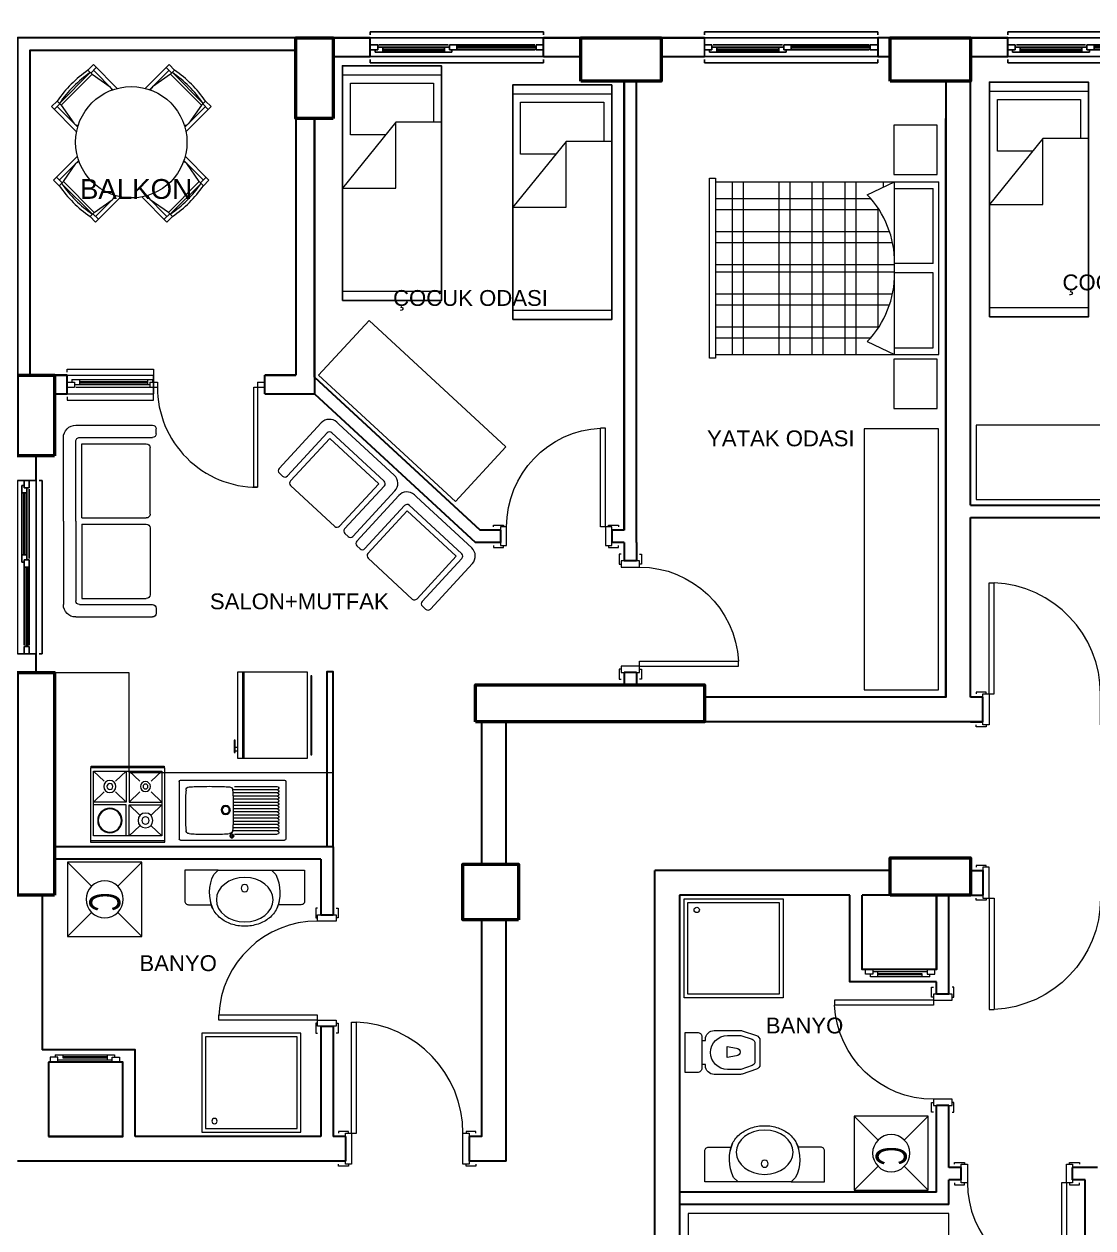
# Model space of a CAD drawing. Header units: millimetres. Extents: x 15854 to 18903, y 2124 to 4003.
# Drawn here: x 17205 to 18069, y 3030 to 4003 of the extents above; entities that cross this region are included whole.
import ezdxf

# ---------------------------------------------------------------- set-up
doc = ezdxf.new("R2010")
doc.units = ezdxf.units.MM
doc.linetypes.add('BORDER', pattern=[1.75, 0.5, -0.25, 0.5, -0.25, 0, -0.25])
doc.linetypes.add('DOT2', pattern=[0.125, 0, -0.125])
for name, color, linetype, lineweight in [('0-Gör-3__0_25_', 122, 'Continuous', 25), ('0-Gör-4__0_20_', 6, 'Continuous', 20), ('duv', 142, 'Continuous', 30), ('KOLON', 1, 'Continuous', 50), ('mahal', 1, 'Continuous', 20), ('PENCERE', 3, 'Continuous', 18), ('SIVA', 254, 'Continuous', 20), ('sıva', 6, 'DOT2', 20), ('TEFRIS', 6, 'Continuous', 15)]:
    doc.layers.add(name, color=color, linetype=linetype, lineweight=lineweight)
doc.layers.add('İÇ_ÖLÇÜ', color=7, linetype='Continuous')
doc.styles.add('TECHNICLIGHT', font='Arial')
doc.styles.add('text1', font='Arial')

# ---------------------------------------------------------------- blocks, each defined once
blk = doc.blocks.new('dsfsdg')
at = {"layer": 'TEFRIS'}
for p, q in [((527831.917515, 4537037.523728), (527651.627515, 4537037.523728)), ((527651.627515, 4537037.523728), (527651.627515, 4536897.963728)), ((527687.267515, 4537032.177728), (527656.082515, 4537032.177728)), ((527656.082515, 4537032.177728), (527656.082515, 4536971.589728)), ((527709.339324, 4537027.10563), (527687.267515, 4537037.523728)), ((527687.267515, 4537037.523728), (527687.267515, 4536897.963728)), ((527718.452515, 4537037.523728), (527718.452515, 4536897.963728)), ((527727.362515, 4537037.523728), (527727.362515, 4536897.963728)), ((527745.182515, 4536897.963728), (527745.182515, 4537037.523728)), ((527754.092515, 4536897.963728), (527754.092515, 4537037.523728)), ((527771.912515, 4536897.963728), (527771.912515, 4537037.523728)), ((527780.822515, 4536897.963728), (527780.822515, 4537037.523728)), ((527809.642515, 4536897.963728), (527809.642515, 4537037.523728)), ((527818.552515, 4536897.963728), (527818.552515, 4537037.523728)), ((527831.917515, 4536897.963728), (527831.917515, 4537037.523728)), ((527831.917515, 4537024.158728), (527706.144262, 4537024.158728)), ((527831.917515, 4537015.248728), (527699.991425, 4537015.248728)), ((527700.632515, 4537016.22697), (527700.632515, 4536919.260487)), ((527831.917515, 4536997.428728), (527691.417369, 4536997.428728)), ((527831.917515, 4536988.518728), (527688.988219, 4536988.518728)), ((527656.082515, 4536971.589728), (527687.267515, 4536971.589728)), ((527656.082515, 4536963.897728), (527687.267515, 4536963.897728)), ((527656.082515, 4536963.897728), (527656.082515, 4536903.309728)), ((527831.917515, 4536970.698728), (527687.267515, 4536970.698728)), ((527831.917515, 4536964.788728), (527687.267515, 4536964.788728)), ((527831.917515, 4536946.968728), (527688.988219, 4536946.968728)), ((527831.917515, 4536938.058728), (527691.417369, 4536938.058728)), ((527831.917515, 4536920.238728), (527699.991425, 4536920.238728)), ((527709.339324, 4536908.381827), (527687.267515, 4536897.963728)), ((527831.917515, 4536911.328728), (527706.144262, 4536911.328728)), ((527831.917515, 4536897.963728), (527651.627515, 4536897.963728)), ((527687.267515, 4536903.309728), (527656.082515, 4536903.309728)), ((527696.177515, 4536902.169331), (527696.177515, 4536897.963728))]:
    blk.add_line(p, q, dxfattribs=at)
at = {"layer": 'TEFRIS', "flags": 128}
blk.add_lwpolyline([(527831.917515, 4537037.523728), (527831.917515, 4537040.523728), (527836.917515, 4537040.523728), (527836.917515, 4536897.963728), (527836.917515, 4536894.963728), (527831.917515, 4536894.963728), (527831.917515, 4536897.963728)], dxfattribs=at)
at = {"layer": 'TEFRIS'}
for centre, start, end in [((527766.993466, 4536972.038142), 136.314552, 180.322253), ((527766.993466, 4536963.449315), 179.677747, 223.685448)]:
    blk.add_arc(centre, 79.727212, start, end, dxfattribs=at)
blk = doc.blocks.new('7')
at = {"layer": 'TEFRIS', "ltscale": 5, "elevation": 64.900577, "flags": 128}
for points in [[(17943.407705, 3921.080472), (17908.407705, 3921.080472), (17908.407705, 3881.080472), (17943.407705, 3881.080472), (17943.407705, 3921.080472)], [(17943.407705, 3731.9988), (17908.407705, 3731.9988), (17908.407705, 3691.9988), (17943.407705, 3691.9988), (17943.407705, 3731.9988)]]:
    blk.add_lwpolyline(points, dxfattribs=at)
at = {"layer": 'TEFRIS', "ltscale": 5, "rotation": 180}
blk.add_blockref('dsfsdg', (545596.225353, 4540773.220528), dxfattribs=at)
blk = doc.blocks.new('kapı_10')
at = {"layer": '0-Gör-4__0_20_', "ltscale": 5}
for p, q in [((-9, -2.5), (-9, 5.5)), ((-9, 5.5), (-7.5, 5.5)), ((9, 5.5), (7.5, 5.5)), ((9, -2.5), (9, 5.5)), ((-7.5, -2.5), (-9, -2.5)), ((7.5, -2.5), (9, -2.5)), ((7.5, -5), (87.399937, -5)), ((7.5, -5), (7.5, -9)), ((7.5, -9), (87.399937, -9)), ((87.399937, -5), (87.399937, -9)), ((-9, -95.5), (-9, -87.5)), ((-9, -87.5), (-7.5, -87.5)), ((9, -87.5), (7.5, -87.5)), ((9, -95.5), (9, -87.5)), ((-7.5, -95.5), (-9, -95.5)), ((7.5, -95.5), (9, -95.5))]:
    blk.add_line(p, q, dxfattribs=at)
at = {"layer": '0-Gör-4__0_20_', "ltscale": 5, "flags": 128}
for points in [[(-7.5, 0), (7.5, 0), (7.5, -5), (-7.5, -5), (-7.5, 0)], [(-7.5, -85), (7.5, -85), (7.5, -90), (-7.5, -90), (-7.5, -85)]]:
    blk.add_lwpolyline(points, dxfattribs=at)
at = {"layer": '0-Gör-4__0_20_', "ltscale": 5}
blk.add_arc((7.5, -5), 80, 270, 357.134016, dxfattribs=at)
blk = doc.blocks.new('camasır_mak_')
at = {"layer": 'TEFRIS', "color": 1}
for p, q in [((-0.3, 0.45), (0.3, 0.45)), ((-0.3, -0.15), (-0.3, 0.45)), ((0.3, 0.45), (0.3, -0.15)), ((0.3, -0.15), (-0.3, -0.15))]:
    blk.add_line(p, q, dxfattribs=at)
at = {"layer": 'TEFRIS', "color": 2}
for p, q in [((-0.106066, 0.256066), (-0.3, 0.45)), ((0.106066, 0.256066), (0.3, 0.45)), ((-0.3, -0.15), (-0.106066, 0.043934)), ((0.3, -0.15), (0.106066, 0.043934))]:
    blk.add_line(p, q, dxfattribs=at)
blk.add_ellipse((0, 0.15), major_axis=(-0.106066, 0.106066), ratio=1, dxfattribs=at)
at = {"layer": 'TEFRIS', "color": 7, "style": 'TECHNICLIGHT', "text_generation_flag": 4, "width": 0.6}
blk.add_text('C', height=0.25, dxfattribs=at).set_placement((-0.053571, 0.275))
blk = doc.blocks.new('ELLIPSE')
blk.add_circle((0.5, 0.5), 0.5)
blk = doc.blocks.new('LAVABO6')
for p, q in [((0, 0.4572), (0.0762, 0.5334)), ((0, 0.4572), (0, -0.4572)), ((0, -0.4572), (0.0762, -0.5334))]:
    blk.add_line(p, q)
at = {"flags": 128}
blk.add_lwpolyline([(0.526369, -0.590767, 0.09025), (0.662027, -0.55015, 0.104607), (0.82385, -0.419454, 0.089719), (0.927131, -0.232181, 0.081438), (0.9652, 0, 0.081438), (0.927131, 0.232181, 0.089719), (0.82385, 0.419454, 0.104607), (0.662027, 0.55015, 0.09025), (0.526369, 0.590767, 0.11828)], format="xyb", dxfattribs=at)
blk.add_circle((0.311156, 0.001285), 0.06096)
for centre, start, end in [((0.386485, -0.106498), 66.240754, 115.868662), ((0.386485, 0.106498), 244.131338, 293.759246)]:
    blk.add_arc(centre, 0.711159, start, end)
at = {"xscale": 0.762, "yscale": 0.97536, "zscale": 0.762}
blk.add_blockref('ELLIPSE', (0.128276, -0.487005), dxfattribs=at)
blk = doc.blocks.new('LAVABO_1')
at = {"layer": 'TEFRIS', "flags": 128}
for points in [[(0, 21.49983), (0, 48.391721), (24.98988, 48.391721, -0.414214), (27.98988, 45.391721), (27.98988, 26.961304)], [(0, -21.49983), (0, -48.391721), (24.98988, -48.391721, 0.414214), (27.98988, -45.391721), (27.98988, -26.961304)]]:
    blk.add_lwpolyline(points, format="xyb", dxfattribs=at)
at = {"layer": 'TEFRIS', "ltscale": 5, "xscale": -47.025, "yscale": 47.025, "zscale": 47.025, "rotation": 180}
blk.add_blockref('LAVABO6', (0, 0), dxfattribs=at)
blk = doc.blocks.new('KLZ_YENİ')
at = {"layer": 'TEFRIS', "flags": 128}
blk.add_lwpolyline([(13.5, -12.7), (13.5, 12.7, 0.414214), (10, 16.2), (0, 16.2), (0, -16.2), (10, -16.2, 0.414214)], format="xyb", close=True, dxfattribs=at)
for points in [[(13.5, -9.7), (16.5, -9.7), (16.5, -10.7, 0.414214), (23.5, -17.7), (44.688612, -17.7, 0.080612), (46.269751, -17.443416), (57.764911, -13.611696, 0.322823), (60.5, -9.816963), (60.5, 9.816963, 0.322823), (57.764911, 13.611696), (46.269751, 17.443416, 0.080612), (44.688612, 17.7), (23.5, 17.7, 0.414214), (16.5, 10.7), (16.5, 9.7), (13.5, 9.7)], [(34.28, -13.7), (44.688612, -13.7, 0.080612), (45.004839, -13.648683), (54.106797, -10.614697, 0.322823), (56.5, -7.294306), (56.5, 7.294306, 0.322823), (54.106797, 10.614697), (45.004839, 13.648683, 0.080612), (44.688612, 13.7), (34.28, 13.7, 0.414214)]]:
    blk.add_lwpolyline(points, format="xyb", dxfattribs=at)
for points in [[(13.628588, 5.7), (13.5, 5.7)], [(41.572213, 2.643619), (34.072213, 4.143619), (34.072213, -4.856381), (41.572213, -3.356381)], [(13.5, -5.7), (13.628588, -5.7)]]:
    blk.add_lwpolyline(points, dxfattribs=at)
at = {"layer": 'TEFRIS'}
for centre, radius, start, end in [((34.28, 0), 13.7, 90, 270), ((41.572213, -0.356381), 3, 270, 90)]:
    blk.add_arc(centre, radius, start, end, dxfattribs=at)
blk = doc.blocks.new('gcfgftrt')
at = {"layer": 'TEFRIS', "ltscale": 5, "flags": 128}
blk.add_lwpolyline([(131161.392274, -142260.580839), (131161.392274, -142180.580839), (131241.392274, -142180.580839), (131241.392274, -142260.580839), (131161.392274, -142260.580839)], dxfattribs=at)
blk.add_lwpolyline([(131164.392274, -142257.580839), (131164.392274, -142183.580839), (131238.392274, -142183.580839), (131238.392274, -142257.580839)], close=True, dxfattribs=at)
at = {"layer": 'TEFRIS', "ltscale": 5}
blk.add_circle((131170.422604, -142250.30555), 2.129343, dxfattribs=at)
blk = doc.blocks.new('kapı_100')
at = {"layer": '0-Gör-4__0_20_', "ltscale": 5}
for p, q in [((-14, -2.5), (-14, 5.5)), ((-14, 5.5), (-12.5, 5.5)), ((14, 5.5), (12.5, 5.5)), ((14, -2.5), (14, 5.5)), ((-12.5, -2.5), (-14, -2.5)), ((12.5, -2.5), (14, -2.5)), ((12.5, -5), (102.399937, -5)), ((12.5, -5), (12.5, -9)), ((12.5, -9), (102.411045, -9.000494)), ((102.399937, -5), (102.399937, -9)), ((-14, -105.5), (-14, -97.5)), ((-14, -97.5), (-12.5, -97.5)), ((-12.5, -105.5), (-14, -105.5)), ((14, -97.5), (12.5, -97.5)), ((12.5, -105.5), (14, -105.5)), ((14, -105.5), (14, -97.5))]:
    blk.add_line(p, q, dxfattribs=at)
at = {"layer": '0-Gör-4__0_20_', "ltscale": 5, "flags": 128}
for points in [[(-12.5, 0), (12.5, 0), (12.5, -5), (-12.5, -5), (-12.5, 0)], [(-12.5, -95), (12.5, -95), (12.5, -100), (-12.5, -100), (-12.5, -95)]]:
    blk.add_lwpolyline(points, dxfattribs=at)
at = {"layer": '0-Gör-4__0_20_', "ltscale": 5}
blk.add_arc((12.5, -5), 90, 270, 357.452367, dxfattribs=at)
blk = doc.blocks.new('Firin')
at = {"layer": 'TEFRIS'}
for p, q in [((0, -0.012687), (0.6, -0.012687)), ((0.2875, -0.05), (0.2875, -0.300568)), ((0.398274, -0.131875), (0.3125, -0.05)), ((0.575, -0.05), (0.489226, -0.131875)), ((0.398274, -0.218693), (0.3125, -0.300568)), ((0.575, -0.300568), (0.489226, -0.218693)), ((0.2875, -0.300568), (0.025, -0.300568)), ((0.025, -0.324432), (0.110774, -0.406307)), ((0.201726, -0.406307), (0.2875, -0.324432)), ((0.398274, -0.406307), (0.3125, -0.324432)), ((0.575, -0.324432), (0.489226, -0.406307)), ((0.025, -0.575), (0.110774, -0.493125)), ((0.201726, -0.493125), (0.2875, -0.575)), ((0.398274, -0.493125), (0.3125, -0.575)), ((0.575, -0.575), (0.489226, -0.493125))]:
    blk.add_line(p, q, dxfattribs=at)
at = {"layer": 'TEFRIS', "flags": 128}
for points in [[(0, 0), (0.6, 0), (0.6, -0.6), (0, -0.6)], [(0.025, -0.575), (0.575, -0.575), (0.575, -0.05), (0.025, -0.05)]]:
    blk.add_lwpolyline(points, close=True, dxfattribs=at)
for points in [[(0.3125, -0.05), (0.3125, -0.300568), (0.575, -0.300568)], [(0.2875, -0.575), (0.2875, -0.324432), (0.025, -0.324432)], [(0.3125, -0.575), (0.3125, -0.324432), (0.575, -0.324432)], [(0.005, -0.6), (0.005, -0.614), (0.595, -0.614), (0.595, -0.6)], [(0.15, -0.6), (0.15, -0.6125), (0.2, -0.6125), (0.2, -0.6)], [(0.225, -0.6), (0.225, -0.6125), (0.275, -0.6125), (0.275, -0.6)], [(0.3, -0.6), (0.3, -0.6125), (0.35, -0.6125), (0.35, -0.6)], [(0.375, -0.6), (0.375, -0.6125), (0.425, -0.6125), (0.425, -0.6)], [(0.45, -0.6), (0.45, -0.6125), (0.5, -0.6125), (0.5, -0.6)]]:
    blk.add_lwpolyline(points, dxfattribs=at)
at = {"layer": 'TEFRIS'}
for centre, radius in [((0.15625, -0.175284), 0.098575), ((0.15625, -0.175284), 0.093575), ((0.44375, -0.175284), 0.05975), ((0.44375, -0.175284), 0.029375), ((0.15625, -0.449716), 0.049177), ((0.15625, -0.449716), 0.024177), ((0.44375, -0.449716), 0.039833), ((0.44375, -0.449716), 0.019583)]:
    blk.add_circle(centre, radius, dxfattribs=at)
blk = doc.blocks.new('bzd_7060')
at = {"layer": 'TEFRIS'}
for p, q in [((-56, 0), (-56, 70)), ((-56, 70), (0, 70)), ((-5, 0), (-5, 70)), ((-4, 70), (-4, 0)), ((0, 70), (0, 0)), ((-59, 67), (-60, 67)), ((-60, 67), (-60, 3)), ((-59, 3), (-59, 67)), ((0, 64), (2, 64)), ((0, 61), (2, 61)), ((3, 65), (2, 65)), ((2, 65), (2, 55)), ((3, 55), (3, 65)), ((2, 55), (3, 55)), ((-60, 3), (-59, 3)), ((0, 0), (-56, 0))]:
    blk.add_line(p, q, dxfattribs=at)
blk = doc.blocks.new('klt_2')
at = {"layer": 'TEFRIS'}
for p, q in [((0, -38.139576), (0, 23.860424)), ((7, 26.860424), (3, 26.860424)), ((10, -35.139576), (10, 23.860424)), ((72, 21.860424), (18, 21.860424)), ((83, 21.860424), (137, 21.860424)), ((145, -35.139576), (145, 23.860424)), ((148, 26.860424), (152, 26.860424)), ((155, -38.139576), (155, 23.860424)), ((15, -33.139576), (15, 18.860424)), ((75, -33.139576), (75, 18.860424)), ((80, -33.139576), (80, 18.860424)), ((140, -33.139576), (140, 18.860424)), ((77.5, -38.139576), (13, -38.139576)), ((75, -33.139576), (15, -33.139576)), ((77.5, -38.139576), (142, -38.139576)), ((80, -33.139576), (140, -33.139576)), ((77.5, -48.139576), (10, -48.139576)), ((77.5, -48.139576), (145, -48.139576))]:
    blk.add_line(p, q, dxfattribs=at)
for centre, radius, start, end in [((3, 23.860424), 3, 90, 180), ((7, 23.860424), 3, 0, 90), ((18, 18.860424), 3, 90, 180), ((72, 18.860424), 3, 0, 90), ((83, 18.860424), 3, 90, 180), ((137, 18.860424), 3, 0, 90), ((148, 23.860424), 3, 90, 180), ((152, 23.860424), 3, 0, 90), ((10, -38.139576), 10, 180, 270), ((13, -35.139576), 3, 180, 270), ((142, -35.139576), 3, 270, 0), ((145, -38.139576), 10, 270, 0)]:
    blk.add_arc(centre, radius, start, end, dxfattribs=at)
blk = doc.blocks.new('KOLT')
at = {"layer": 'TEFRIS'}
for p, q in [((-0.004102, 0.051134), (-0.029102, 0.051134)), ((-0.004102, 0.051134), (0.670898, 0.051134)), ((-0.129102, -0.048866), (-0.129102, -0.60504)), ((-0.029102, -0.078866), (-0.029102, -0.60504)), ((-0.004102, -0.048866), (0.640898, -0.048866)), ((-0.004102, -0.048866), (0.000898, -0.048866)), ((0.020898, -0.098866), (0.620898, -0.098866)), ((0.020898, -0.098866), (0.020898, -0.618866)), ((0.620898, -0.098866), (0.620898, -0.618866)), ((0.670898, -0.078866), (0.670898, -0.60504)), ((0.770898, -0.048866), (0.770898, -0.60504)), ((-0.059102, -0.63504), (-0.099102, -0.63504)), ((0.700898, -0.63504), (0.740898, -0.63504)), ((0.050898, -0.648866), (0.590898, -0.648866))]:
    blk.add_line(p, q, dxfattribs=at)
for centre, radius, start, end in [((-0.029102, -0.048866), 0.1, 90, 180), ((0.670898, -0.048866), 0.1, 0, 90), ((0.000898, -0.078866), 0.03, 90, 180), ((0.640898, -0.078866), 0.03, 0, 90), ((-0.099102, -0.60504), 0.03, 180, 270), ((-0.059102, -0.60504), 0.03, 270, 0), ((0.050898, -0.618866), 0.03, 180, 270), ((0.590898, -0.618866), 0.03, 270, 0), ((0.700898, -0.60504), 0.03, 180, 270), ((0.740898, -0.60504), 0.03, 270, 0)]:
    blk.add_arc(centre, radius, start, end, dxfattribs=at)
blk = doc.blocks.new('yatak_80')
for p, q in [((98059.694548, -98473.047281), (98059.694548, -98393.047281)), ((98196.134804, -98393.047281), (98196.134804, -98429.917169)), ((98234.264916, -98393.047281), (98234.264916, -98473.047281)), ((98227.879892, -98399.557105), (98196.134804, -98399.557105)), ((98227.879892, -98466.662257), (98227.879892, -98399.557105)), ((98143.004692, -98429.917169), (98196.134804, -98429.917169)), ((98143.004692, -98473.047281), (98143.004692, -98429.917169)), ((98196.134804, -98429.917169), (98143.004692, -98473.047281)), ((98185.954772, -98438.181144), (98185.954772, -98466.662257)), ((98185.954772, -98466.662257), (98227.879892, -98466.662257))]:
    blk.add_line(p, q)
at = {"layer": 'İÇ_ÖLÇÜ', "ltscale": 5}
blk.add_line((98052.104532, -98393.047281), (98241.854932, -98393.047281), dxfattribs=at)
at = {"layer": 'İÇ_ÖLÇÜ', "ltscale": 5, "flags": 128}
blk.add_lwpolyline([(98052.104532, -98473.047281), (98052.104532, -98393.047281), (98241.854932, -98393.047281), (98241.854932, -98473.047281), (98052.104532, -98473.047281)], dxfattribs=at)
blk = doc.blocks.new('FSAFDSF')
at = {"layer": 'sıva', "linetype": 'ByBlock', "lineweight": 25, "ltscale": 5}
for p, q in [((548829.850834, 4507159.565939), (548689.850834, 4507159.565939)), ((548689.850834, 4507159.565939), (548689.850834, 4507157.065939)), ((548829.850834, 4507157.065939), (548829.850834, 4507159.565939)), ((548829.850834, 4507154.565939), (548689.850834, 4507154.565939)), ((548689.850834, 4507139.565939), (548689.850834, 4507154.565939)), ((548695.850834, 4507149.065939), (548689.850834, 4507149.065939)), ((548689.850834, 4507145.065939), (548689.850834, 4507149.065939)), ((548695.850834, 4507145.065939), (548695.850834, 4507149.065939)), ((548753.850834, 4507147.065939), (548695.850834, 4507147.065939)), ((548752.850834, 4507149.065939), (548696.850834, 4507149.065939)), ((548699.850834, 4507143.065939), (548699.850834, 4507147.065939)), ((548749.850834, 4507143.065939), (548749.850834, 4507147.065939)), ((548759.850834, 4507149.065939), (548753.850834, 4507149.065939)), ((548753.850834, 4507145.065939), (548753.850834, 4507149.065939)), ((548759.850834, 4507145.065939), (548759.850834, 4507149.065939)), ((548823.850834, 4507147.565939), (548759.850834, 4507147.565939)), ((548760.100651, 4507149.065939), (548822.900839, 4507149.065939)), ((548829.850834, 4507149.065939), (548823.850834, 4507149.065939)), ((548823.850834, 4507145.065939), (548823.850834, 4507149.065939)), ((548829.850834, 4507145.065939), (548829.850834, 4507149.065939)), ((548695.850834, 4507145.065939), (548689.850834, 4507145.065939)), ((548829.850834, 4507139.565939), (548689.850834, 4507139.565939)), ((548693.850834, 4507143.065939), (548693.850834, 4507145.065939)), ((548755.850834, 4507143.065939), (548693.850834, 4507143.065939)), ((548749.850834, 4507145.565939), (548699.850834, 4507145.565939)), ((548749.850834, 4507144.565939), (548699.850834, 4507144.565939)), ((548759.850834, 4507145.065939), (548753.850834, 4507145.065939)), ((548755.850834, 4507143.065939), (548755.850834, 4507145.065939)), ((548823.850834, 4507146.565939), (548759.850834, 4507146.565939)), ((548760.100651, 4507145.065939), (548823.018035, 4507145.065939)), ((548829.850834, 4507145.065939), (548823.850834, 4507145.065939)), ((548689.850834, 4507134.565939), (548689.850834, 4507137.065939)), ((548829.850834, 4507134.565939), (548689.850834, 4507134.565939)), ((548829.850834, 4507137.065939), (548829.850834, 4507134.565939))]:
    blk.add_line(p, q, dxfattribs=at)
at = {"layer": 'sıva', "linetype": 'ByBlock', "lineweight": 25, "ltscale": 5, "flags": 128}
blk.add_lwpolyline([(548829.850834, 4507154.565939), (548829.850834, 4507139.565939)], dxfattribs=at)
blk = doc.blocks.new('gfhfdju')
at = {"layer": 'TEFRIS'}
for p, q in [((129969.422433, -142632.578729), (129984.422433, -142632.578729)), ((129974.922433, -142638.578729), (129974.922433, -142632.578729)), ((129974.922433, -142632.578729), (129978.922433, -142632.578729)), ((129978.922433, -142638.578729), (129978.922433, -142632.578729)), ((129974.922433, -142638.578729), (129978.922433, -142638.578729)), ((129964.422433, -142792.578729), (129964.422433, -142722.578729)), ((129964.422433, -142722.578729), (129969.422433, -142722.578729)), ((129969.422433, -142722.578729), (129974.922433, -142722.578729)), ((129969.422433, -142792.578729), (129969.422433, -142722.578729)), ((129974.922433, -142725.578729), (129974.922433, -142719.578729)), ((129974.922433, -142719.578729), (129978.922433, -142719.578729)), ((129978.922433, -142725.578729), (129978.922433, -142719.578729)), ((129978.922433, -142722.578729), (129984.422433, -142722.578729)), ((129989.422433, -142722.578729), (129984.422433, -142722.578729)), ((129984.422433, -142792.578729), (129984.422433, -142722.578729)), ((129989.422433, -142792.578729), (129989.422433, -142722.578729)), ((129972.922433, -142788.578729), (129972.922433, -142723.578729)), ((129972.922433, -142723.578729), (129974.922433, -142723.578729)), ((129972.922433, -142727.578729), (129976.922433, -142727.578729)), ((129974.422433, -142782.578729), (129974.422433, -142727.578729)), ((129974.922433, -142725.578729), (129978.922433, -142725.578729)), ((129975.422433, -142782.578729), (129975.422433, -142727.578729)), ((129976.922433, -142786.578729), (129976.922433, -142725.578729)), ((129978.922433, -142785.578729), (129978.922433, -142725.578729)), ((129972.922433, -142782.578729), (129976.922433, -142782.578729)), ((129972.922433, -142788.578729), (129974.922433, -142788.578729)), ((129974.922433, -142792.578729), (129974.922433, -142786.578729)), ((129974.922433, -142786.578729), (129978.922433, -142786.578729)), ((129978.922433, -142792.578729), (129978.922433, -142786.578729)), ((129966.922433, -142792.578729), (129964.422433, -142792.578729)), ((129969.422433, -142792.578729), (129984.422433, -142792.578729)), ((129974.922433, -142792.578729), (129978.922433, -142792.578729)), ((129986.922433, -142792.578729), (129989.422433, -142792.578729))]:
    blk.add_line(p, q, dxfattribs=at)
at = {"layer": 'TEFRIS', "flags": 128}
blk.add_lwpolyline([(129978.922433, -142638.578729), (130059.922433, -142638.578729), (130059.866935, -142641.576674), (129978.922433, -142641.576674), (129978.922433, -142638.578729)], dxfattribs=at)
at = {"layer": 'TEFRIS'}
blk.add_arc((129978.922433, -142638.578729), 81, 270, 0, dxfattribs=at)
blk = doc.blocks.new('dfgdgd')
at = {"layer": 'TEFRIS'}
for p, q in [((563908.731157, 4529879.357794), (563908.731157, 4529852.211308)), ((563915.131157, 4529879.357794), (563908.731157, 4529879.357794)), ((563915.131157, 4529876.18345), (563908.731157, 4529876.18345)), ((563911.931157, 4529876.158331), (563911.931157, 4529853.921014)), ((563915.131157, 4529874.701586), (563911.931157, 4529857.101586)), ((563915.131157, 4529874.701586), (563915.131157, 4529879.357794)), ((563950.331157, 4529876.739124), (563915.131157, 4529876.739124)), ((563950.331157, 4529874.701586), (563915.131157, 4529874.701586)), ((563950.331157, 4529879.357794), (563956.731157, 4529879.357794)), ((563950.331157, 4529874.701586), (563950.331157, 4529879.357794)), ((563950.331157, 4529876.18345), (563956.731157, 4529876.18345)), ((563950.331157, 4529874.701586), (563953.531157, 4529857.101586)), ((563953.531157, 4529876.158331), (563953.531157, 4529852.657373)), ((563956.731157, 4529879.357794), (563956.731157, 4529850.682648)), ((563865.570143, 4529836.196781), (563892.71663, 4529836.196781)), ((563865.570143, 4529829.796781), (563865.570143, 4529836.196781)), ((563868.744487, 4529829.796781), (563868.744487, 4529836.196781)), ((563868.769607, 4529832.996781), (563891.006924, 4529832.996781)), ((563870.226351, 4529829.796781), (563887.826351, 4529832.996781)), ((563997.469322, 4529836.196781), (563970.322836, 4529836.196781)), ((563994.269859, 4529832.996781), (563972.032542, 4529832.996781)), ((563992.813114, 4529829.796781), (563975.213114, 4529832.996781)), ((563994.294978, 4529829.796781), (563994.294978, 4529836.196781)), ((563997.469322, 4529829.796781), (563997.469322, 4529836.196781)), ((563870.226351, 4529829.796781), (563865.570143, 4529829.796781)), ((563868.188813, 4529794.596781), (563868.188813, 4529829.796781)), ((563870.226351, 4529794.596781), (563870.226351, 4529829.796781)), ((563992.813114, 4529794.596781), (563992.813114, 4529829.796781)), ((563992.813114, 4529829.796781), (563997.469322, 4529829.796781)), ((563994.850652, 4529794.596781), (563994.850652, 4529829.796781)), ((563865.570143, 4529794.596781), (563865.570143, 4529788.196781)), ((563870.226351, 4529794.596781), (563865.570143, 4529794.596781)), ((563868.744487, 4529794.596781), (563868.744487, 4529788.196781)), ((563870.226351, 4529794.596781), (563887.826351, 4529791.396781)), ((563992.813114, 4529794.596781), (563975.213114, 4529791.396781)), ((563992.813114, 4529794.596781), (563997.469322, 4529794.596781)), ((563994.294978, 4529794.596781), (563994.294978, 4529788.196781)), ((563997.469322, 4529794.596781), (563997.469322, 4529788.196781)), ((563865.570143, 4529788.196781), (563894.24529, 4529788.196781)), ((563868.769607, 4529791.396781), (563892.270564, 4529791.396781)), ((563997.469322, 4529788.196781), (563968.794176, 4529788.196781)), ((563994.269859, 4529791.396781), (563970.768901, 4529791.396781)), ((563908.731157, 4529747.458615), (563908.731157, 4529774.605102)), ((563953.531157, 4529750.658079), (563953.531157, 4529774.159036)), ((563956.731157, 4529747.458615), (563956.731157, 4529776.133762)), ((563911.931157, 4529750.658079), (563911.931157, 4529772.895396)), ((563915.131157, 4529752.114823), (563911.931157, 4529769.714823)), ((563950.331157, 4529752.114823), (563953.531157, 4529769.714823)), ((563915.131157, 4529750.632959), (563908.731157, 4529750.632959)), ((563915.131157, 4529747.458615), (563908.731157, 4529747.458615)), ((563950.331157, 4529752.114823), (563915.131157, 4529752.114823)), ((563915.131157, 4529752.114823), (563915.131157, 4529747.458615)), ((563950.331157, 4529750.077285), (563915.131157, 4529750.077285)), ((563950.331157, 4529752.114823), (563950.331157, 4529747.458615)), ((563950.331157, 4529750.632959), (563956.731157, 4529750.632959)), ((563950.331157, 4529747.458615), (563956.731157, 4529747.458615))]:
    blk.add_line(p, q, dxfattribs=at)
blk.add_circle((563931.519733, 4529813.408205), 45, dxfattribs=at)
for centre, radius, start, end in [((563932.731157, 4529783.405833), 97.552749, 79.606054, 100.393946), ((563932.731157, 4529783.228239), 95.152749, 79.340864, 100.659136), ((563932.731157, 4529860.592495), 21.090909, 189.527283, 197.512653), ((563932.731157, 4529860.592495), 21.090909, 339.545935, 350.472717), ((563884.335442, 4529812.196781), 21.090909, 72.487347, 80.472717), ((563978.704024, 4529812.196781), 21.090909, 99.527283, 107.512653), ((563961.522105, 4529812.196781), 97.552749, 169.606054, 190.393946), ((563961.699699, 4529812.196781), 95.152749, 169.340864, 190.659136), ((563901.339767, 4529812.196781), 95.152749, 349.340864, 10.659136), ((563901.517361, 4529812.196781), 97.552749, 349.606054, 10.393946), ((563884.335442, 4529812.196781), 21.090909, 279.527283, 290.454065), ((563978.704024, 4529812.196781), 21.090909, 249.545935, 260.472717), ((563932.731157, 4529766.223914), 21.090909, 9.527283, 20.454065), ((563932.731157, 4529766.223914), 21.090909, 162.487347, 170.472717), ((563932.731157, 4529843.410577), 97.552749, 259.606054, 280.393946), ((563932.731157, 4529843.588171), 95.152749, 259.340864, 280.659136)]:
    blk.add_arc(centre, radius, start, end, dxfattribs=at)
blk = doc.blocks.new('EVIYE1')
at = {"layer": 'TEFRIS'}
for p, q in [((-33.48683, 5.721164), (-33.48683, 52.221164)), ((-32.48683, 53.221164), (51.51317, 53.221164)), ((7.01317, 49.721164), (11.01317, 49.721164)), ((9.01317, 47.721164), (9.01317, 51.721164)), ((52.51317, 5.721164), (52.51317, 52.221164)), ((45.71317, 45.657831), (9.55908, 45.657831)), ((45.71317, 43.097831), (10.01317, 43.097831)), ((45.71317, 40.537831), (10.01317, 40.537831)), ((11.01317, 48.221164), (45.71317, 48.221164)), ((46.91317, 47.021164), (46.91317, 46.857831)), ((46.91317, 44.457831), (46.91317, 44.297831)), ((46.91317, 41.897831), (46.91317, 41.737831)), ((46.91317, 39.337831), (46.91317, 39.177831)), ((45.71317, 37.977831), (10.01317, 37.977831)), ((45.71317, 35.417831), (10.065071, 35.417831)), ((45.71317, 32.857831), (10.104855, 32.857831)), ((45.71317, 30.297831), (10.124925, 30.297831)), ((46.91317, 36.777831), (46.91317, 36.617831)), ((46.91317, 34.217831), (46.91317, 34.057831)), ((46.91317, 31.657831), (46.91317, 31.497831)), ((45.71317, 20.057831), (10.01317, 20.057831)), ((45.71317, 22.617831), (10.066868, 22.617831)), ((45.71317, 25.177831), (10.105933, 25.177831)), ((45.71317, 27.737831), (10.125285, 27.737831)), ((46.91317, 26.537831), (46.91317, 26.377831)), ((46.91317, 23.977831), (46.91317, 23.817831)), ((46.91317, 21.417831), (46.91317, 21.257831)), ((45.71317, 12.377831), (9.573338, 12.377831)), ((45.71317, 17.497831), (10.01317, 17.497831)), ((45.71317, 14.937831), (10.01317, 14.937831)), ((46.91317, 18.857831), (46.91317, 18.697831)), ((46.91317, 16.297831), (46.91317, 16.137831)), ((46.91317, 13.737831), (46.91317, 13.577831)), ((46.91317, 11.177831), (46.91317, 10.921164)), ((-32.48683, 4.721164), (51.51317, 4.721164)), ((11.01317, 9.721164), (45.71317, 9.721164))]:
    blk.add_line(p, q, dxfattribs=at)
at = {"layer": 'TEFRIS', "flags": 128}
for points in [[(-28.069916, 12.721164, -0.009845), (-28.274831, 15.359359, -0.008463), (-28.505678, 21.000317, -0.005994), (-28.601232, 28.971164, -0.005994), (-28.505678, 36.942012, -0.008463), (-28.274831, 42.58297, -0.009845), (-28.069916, 45.221164, -0.374103)], [(-25.48683, 47.80425, -0.009845), (-22.848628, 48.009165, -0.008463), (-17.20767, 48.240013, -0.005994), (-9.236822, 48.335566, -0.005994), (-1.265975, 48.240013, -0.008463), (4.374983, 48.009165, -0.009845), (7.01317, 47.804252, -0.374103)], [(9.596257, 12.721164, 0.009845), (9.801171, 15.359359, 0.008463), (10.032018, 21.000317, 0.005994), (10.127572, 28.971164, 0.005994), (10.032018, 36.942012, 0.008463), (9.801171, 42.58297, 0.009845), (9.596257, 45.221164, 0.374103)], [(-25.48683, 10.138078, 0.009845), (-22.848628, 9.933163, 0.008463), (-17.20767, 9.702316, 0.005994), (-9.236822, 9.606762, 0.005994), (-1.265975, 9.702316, 0.008463), (4.374983, 9.933163, 0.009845), (7.01317, 10.138077, 0.374103)]]:
    blk.add_lwpolyline(points, format="xyb", dxfattribs=at)
at = {"layer": 'TEFRIS'}
for centre, radius in [((9.01317, 49.721164), 1.5), ((4.01317, 28.721164), 3.75), ((4.01317, 28.721164), 2.9)]:
    blk.add_circle(centre, radius, dxfattribs=at)
for centre, radius, start, end in [((-32.48683, 52.221164), 1, 90, 180), ((51.51317, 52.221164), 1, 0, 90), ((-25.48683, 45.221164), 2.583087, 90, 180), ((7.01317, 45.221164), 2.583087, 0, 90), ((45.71317, 47.021164), 1.2, 0, 90), ((45.71317, 46.857831), 1.2, 270, 0), ((45.71317, 44.457831), 1.2, 0, 90), ((45.71317, 44.297831), 1.2, 270, 0), ((45.71317, 41.897831), 1.2, 0, 90), ((45.71317, 41.737831), 1.2, 270, 0), ((45.71317, 39.337831), 1.2, 0, 90), ((45.71317, 39.177831), 1.2, 270, 0), ((45.71317, 36.777831), 1.2, 0, 90), ((45.71317, 36.617831), 1.2, 270, 0), ((45.71317, 34.217831), 1.2, 0, 90), ((45.71317, 34.057831), 1.2, 270, 0), ((45.71317, 31.657831), 1.2, 0, 90), ((45.71317, 31.497831), 1.2, 270, 0), ((45.71317, 29.097831), 1.2, 0, 90), ((45.71317, 28.937831), 1.2, 270, 0), ((45.71317, 26.537831), 1.2, 0, 90), ((45.71317, 26.377831), 1.2, 270, 0), ((45.71317, 23.977831), 1.2, 0, 90), ((45.71317, 23.817831), 1.2, 270, 0), ((45.71317, 21.417831), 1.2, 0, 90), ((45.71317, 21.257831), 1.2, 270, 0), ((45.71317, 18.857831), 1.2, 0, 90), ((-25.48683, 12.721164), 2.583087, 180, 270), ((7.01317, 12.721164), 2.583087, 270, 0), ((45.71317, 18.697831), 1.2, 270, 0), ((45.71317, 16.297831), 1.2, 0, 90), ((45.71317, 16.137831), 1.2, 270, 0), ((45.71317, 13.737831), 1.2, 0, 90), ((45.71317, 13.577831), 1.2, 270, 0), ((45.71317, 11.177831), 1.2, 0, 90), ((45.71317, 10.921164), 1.2, 270, 0), ((-32.48683, 5.721164), 1, 180, 270), ((51.51317, 5.721164), 1, 270, 0)]:
    blk.add_arc(centre, radius, start, end, dxfattribs=at)
blk = doc.blocks.new('fsfsdf')
at = {"layer": 'PENCERE', "linetype": 'BORDER', "ltscale": 5}
for p, q in [((550514.589356, 4500932.5103), (550514.589356, 4500936.5103)), ((550520.589356, 4500932.5103), (550520.589356, 4500934.5103))]:
    blk.add_line(p, q, dxfattribs=at)
at = {"layer": 'SIVA'}
for p, q in [((550472.589356, 4500932.5103), (550472.589356, 4500934.5103)), ((550520.589356, 4500932.5103), (550472.589356, 4500932.5103)), ((550518.589356, 4500936.5103), (550474.589356, 4500936.5103)), ((550517.589356, 4500938.5103), (550475.589356, 4500938.5103)), ((550478.589356, 4500932.5103), (550478.589356, 4500936.5103)), ((550514.589356, 4500935.0103), (550478.589356, 4500935.0103))]:
    blk.add_line(p, q, dxfattribs=at)
at = {"layer": 'SIVA', "flags": 128}
blk.add_lwpolyline([(550514.589356, 4500934.0103), (550478.589356, 4500934.0103)], dxfattribs=at)
at = {"layer": 'TEFRIS', "flags": 128}
for points in [[(550468.589356, 4500934.5103), (550468.589356, 4500938.5103), (550471.589356, 4500938.5103), (550474.589356, 4500938.5103), (550474.589356, 4500934.5103), (550468.589356, 4500934.5103)], [(550524.589356, 4500934.5103), (550524.589356, 4500938.5103), (550521.589356, 4500938.5103), (550518.589356, 4500938.5103), (550518.589356, 4500934.5103), (550524.589356, 4500934.5103)]]:
    blk.add_lwpolyline(points, dxfattribs=at)

msp = doc.modelspace()

# ---------------------------------------------------------------- linework, layer by layer
at = {"color": 2}
for p, q in [((17425.103563, 3991.462518), (17430.103563, 3991.462518)), ((17755.315687, 3458.888294), (17950.315687, 3458.888294)), ((17970.315687, 3303.888294), (17970.315687, 3323.888294))]:
    msp.add_line(p, q, dxfattribs=at)
at = {"layer": '0-Gör-3__0_25_'}
for p, q in [((17755.31639, 3976.462518), (17755.31639, 3991.462518)), ((17240.103563, 3718.888294), (17240.103563, 3703.888294)), ((17310.103563, 3718.888294), (17310.103563, 3703.888294)), ((17400.103563, 3718.888294), (17400.103563, 3703.888294)), ((17455.103381, 3337.888236), (17230.10342, 3337.888481))]:
    msp.add_line(p, q, dxfattribs=at)
at = {"layer": '0-Gör-3__0_25_', "flags": 128}
msp.add_lwpolyline([(17230.103563, 3478.888203), (17230.10342, 3337.888481)], dxfattribs=at)
at = {"layer": 'duv'}
for p, q in [((17485.210096, 3991.462518), (17425.103563, 3991.462518)), ((17425.103563, 3991.462518), (17425.103563, 3718.888294)), ((17425.103563, 3991.462518), (17485.210096, 3991.462518)), ((17485.210096, 3976.462518), (17485.210096, 3991.462518)), ((17755.31639, 3991.462518), (17625.210096, 3991.462518)), ((17625.210096, 3991.462518), (17755.31639, 3991.462518)), ((17625.210096, 3976.462518), (17625.210096, 3991.462518)), ((18000.315687, 3991.462518), (17920.315687, 3991.462518)), ((17920.315687, 3991.462518), (18000.315687, 3991.462518)), ((18000.315687, 3976.462518), (18000.315687, 3991.462518)), ((17455.103563, 3976.462518), (17485.210096, 3976.462518)), ((17625.210096, 3976.462518), (17655.316616, 3976.462518)), ((17720.316616, 3976.462518), (17755.31639, 3976.462518)), ((17970.315687, 3613.888294), (17970.315687, 3976.462518)), ((17970.315687, 3976.462518), (18000.315687, 3976.462518)), ((17690.315687, 3593.888294), (17690.315687, 3956.46267)), ((17700.315687, 3583.888294), (17700.315687, 3956.46267)), ((17440.103563, 3926.462518), (17440.103563, 3703.888294)), ((17950.315687, 3458.888294), (17950.315687, 3926.462518)), ((17950.315687, 3458.888294), (17950.315687, 3926.462518)), ((17215.103563, 3718.888294), (17240.103563, 3718.888294)), ((17240.103563, 3703.888294), (17240.103563, 3718.888294)), ((17400.103563, 3718.888294), (17425.103563, 3718.888294)), ((17400.103563, 3703.888294), (17400.103563, 3718.888294)), ((17440.103563, 3717.497386), (17574.013189, 3593.888294)), ((17230.103563, 3703.888294), (17240.103563, 3703.888294)), ((17400.103563, 3703.888294), (17440.103563, 3703.888294)), ((17440.103563, 3703.888294), (17570.103346, 3583.888294)), ((17215.103563, 3633.888294), (17215.103563, 3653.888294)), ((17970.315687, 3613.888294), (18105.316643, 3613.888294)), ((17970.315687, 3458.888294), (17970.315687, 3603.888294)), ((17970.315687, 3603.888294), (18105.316643, 3603.888294)), ((17590.315687, 3593.888294), (17574.013189, 3593.888294)), ((17590.315687, 3593.888294), (17590.315687, 3583.888294)), ((17690.315687, 3593.888294), (17680.315687, 3593.888294)), ((17680.315687, 3593.888294), (17680.315687, 3583.888294)), ((17590.315687, 3583.888294), (17570.103346, 3583.888294)), ((17690.315687, 3583.888294), (17680.315687, 3583.888294)), ((17690.315687, 3583.888294), (17690.315687, 3568.888294)), ((17700.315687, 3583.888294), (17700.315687, 3568.888294)), ((17700.315687, 3568.888294), (17690.315687, 3568.888294)), ((17215.103563, 3478.888203), (17215.103563, 3493.888294)), ((17690.315687, 3478.888294), (17690.315687, 3468.88827)), ((17700.315687, 3478.888294), (17690.315687, 3478.888294)), ((17700.315687, 3478.888294), (17700.315687, 3468.888294)), ((17950.315687, 3458.888294), (17755.315687, 3458.888294)), ((17980.315687, 3458.888294), (17970.315687, 3458.888294)), ((17980.315687, 3438.888294), (17980.315687, 3458.888294)), ((17595.103346, 3323.888223), (17595.103346, 3438.888294)), ((17980.315687, 3438.888294), (17595.103346, 3438.888294)), ((17970.315687, 3438.888294), (17980.315687, 3438.888294)), ((17455.103381, 3337.888236), (17230.103448, 3337.888289)), ((17455.103381, 3337.888236), (17455.103377, 3282.888238)), ((17445.103381, 3327.888239), (17230.103445, 3327.888289)), ((17445.103381, 3327.888239), (17445.103377, 3282.888239)), ((17715.103346, 2963.887974), (17715.103346, 3318.888294)), ((17905.315687, 3318.888294), (17715.103346, 3318.888294)), ((17970.315687, 3318.888294), (17980.315687, 3318.888294)), ((17980.315687, 3318.888294), (17980.315687, 3298.888294)), ((17220.103364, 3298.888294), (17220.103375, 3173.887944)), ((17872.833389, 3298.888294), (17735.103346, 3298.888294)), ((17872.833389, 3298.888294), (17735.103346, 3298.888294)), ((17970.315687, 3298.888294), (17882.833389, 3298.888294)), ((17970.315687, 3298.888294), (17882.833389, 3298.888294)), ((17942.833389, 3238.888294), (17942.833389, 3298.888294)), ((17952.833389, 3218.888294), (17952.833389, 3298.888294)), ((17970.315687, 3298.888294), (17980.315687, 3298.888294)), ((17445.103377, 3282.888239), (17455.103377, 3282.888238)), ((17595.103346, 3083.887972), (17595.103346, 3278.888323)), ((17942.833389, 3218.888294), (17942.833389, 3228.888294)), ((17952.833389, 3218.888294), (17942.833389, 3218.888294)), ((17445.103372, 3192.888239), (17445.103367, 3103.88796)), ((17445.103372, 3192.888239), (17455.103372, 3192.888238)), ((17455.103372, 3192.888238), (17455.103367, 3103.887961)), ((17225.103376, 3163.887945), (17225.103381, 3103.88795)), ((17942.833389, 3058.888294), (17942.833389, 3128.888294)), ((17952.833389, 3128.888294), (17942.833389, 3128.888294)), ((17952.833389, 3078.888294), (17952.833389, 3128.888294)), ((17285.103381, 3103.887953), (17225.103381, 3103.88795)), ((17445.103367, 3103.88796), (17295.103381, 3103.887953)), ((17465.103367, 3103.887962), (17455.103367, 3103.887961)), ((17465.103367, 3103.887962), (17465.103368, 3083.887962)), ((17575.103377, 3103.887971), (17565.103367, 3103.887968)), ((17575.103346, 3103.887971), (17565.103367, 3103.887971)), ((17565.103367, 3103.887968), (17565.103368, 3083.887968)), ((17465.103368, 3083.887962), (17200.103383, 3083.887948)), ((17595.103346, 3083.887972), (17565.103368, 3083.887968)), ((17962.833389, 3078.888294), (17952.833389, 3078.888294)), ((17962.833389, 3068.888294), (17962.833389, 3078.888294)), ((18072.833389, 3078.888294), (18052.833389, 3078.888294)), ((18052.833389, 3068.888294), (18052.833389, 3078.888294)), ((17952.833389, 3048.888294), (17952.833389, 3068.888294)), ((17962.833389, 3068.888294), (17952.833389, 3068.888294)), ((18062.833389, 3068.888294), (18052.833389, 3068.888294)), ((18062.833389, 2963.887972), (18062.833389, 3068.888294)), ((17942.833389, 3058.888294), (17735.103346, 3058.888294)), ((17952.833389, 3048.888294), (17735.103346, 3048.888294))]:
    msp.add_line(p, q, dxfattribs=at)
at = {"layer": 'duv', "flags": 128}
for points in [[(17425.103563, 3991.462518), (17200.103563, 3991.462518), (17200.103563, 3718.888294)], [(17425.103563, 3991.462518), (17425.103563, 3718.888294)], [(17905.31639, 3991.462518), (17895.31639, 3991.462518), (17895.31639, 3976.462518), (17905.316378, 3976.46251)], [(17425.103563, 3981.462518), (17210.103563, 3981.462518), (17210.103563, 3718.888294)], [(17455.103563, 3976.462518), (17485.210096, 3976.462518)], [(17625.210096, 3976.462518), (17655.316616, 3976.462518)], [(17970.315687, 3613.888294), (17970.315687, 3976.462518)], [(17690.315687, 3956.46267), (17690.315687, 3593.888294)], [(17950.315687, 3956.46267), (17950.315687, 3458.888294), (17755.315687, 3458.888294)], [(17590.315687, 3593.888294), (17574.013189, 3593.888294), (17440.103563, 3717.497386), (17440.103563, 3926.462518)], [(17240.103563, 3718.888294), (17200.103563, 3718.888294)], [(17425.103563, 3718.888294), (17400.103563, 3718.888294)], [(17215.103563, 3633.888294), (17215.103563, 3653.888294)], [(17970.315687, 3458.888294), (17970.315687, 3603.888294)], [(17690.315687, 3593.888294), (17680.315687, 3593.888294)], [(17690.315687, 3583.888294), (17690.315687, 3568.888294)], [(17215.103563, 3478.888203), (17215.103563, 3493.888294)], [(17455.103381, 3337.888236), (17455.103381, 3479.18836), (17450.103381, 3479.18836), (17450.103243, 3337.888241)], [(17690.315687, 3478.888294), (17690.315687, 3468.88827)], [(17575.103347, 3438.888228), (17575.103357, 3323.888264)], [(17575.103347, 3438.888228), (17575.103357, 3323.888264)], [(17735.103346, 3298.888294), (17735.103346, 2963.887974)], [(17942.833389, 3228.888294), (17872.833389, 3228.888294), (17872.833389, 3298.888294)], [(17942.833389, 3298.888294), (17942.833389, 3238.888294), (17882.833389, 3238.888294), (17882.833389, 3298.888294)], [(17575.103361, 3278.888363), (17575.103377, 3103.88797), (17565.103367, 3103.887981)], [(17575.103361, 3278.888363), (17575.103377, 3103.88797), (17565.103367, 3103.887981)], [(17295.103381, 3103.887953), (17295.103381, 3173.887951), (17220.103375, 3173.887944)], [(17225.103381, 3103.88795), (17285.103381, 3103.88795), (17285.103381, 3163.88795), (17225.103376, 3163.887945)]]:
    msp.add_lwpolyline(points, dxfattribs=at)
at = {"layer": 'KOLON', "flags": 128}
for points in [[(17455.103563, 3926.462518), (17425.103563, 3926.462518), (17425.103563, 3991.462518), (17455.103563, 3991.462518), (17455.103563, 3926.462518)], [(17655.3166, 3956.46267), (17655.316629, 3991.462518), (17720.316629, 3991.462518), (17720.3166, 3956.46267), (17655.3166, 3956.46267)], [(17905.316361, 3956.46267), (17905.31639, 3991.462518), (17970.31639, 3991.462518), (17970.316361, 3956.46267), (17905.316361, 3956.46267)], [(17230.103563, 3653.888294), (17200.103563, 3653.888294), (17200.103563, 3718.888294), (17230.103563, 3718.888294), (17230.103563, 3653.888294)], [(17230.103364, 3298.888294), (17200.103364, 3298.888294), (17200.103563, 3478.888203), (17230.103563, 3478.888203), (17230.103364, 3298.888294)], [(17570.316474, 3438.888227), (17570.316474, 3468.888227), (17755.315687, 3468.888294), (17755.315687, 3438.888294), (17570.316474, 3438.888227)], [(17905.315687, 3298.888294), (17905.315687, 3328.888294), (17970.315687, 3328.888294), (17970.315687, 3298.888294), (17905.315687, 3298.888294)], [(17605.104426, 3278.888303), (17560.104112, 3278.888393), (17560.104112, 3323.888294), (17605.104426, 3323.888203), (17605.104426, 3278.888303)]]:
    msp.add_lwpolyline(points, dxfattribs=at)
at = {"layer": 'TEFRIS', "ltscale": 5}
for p, q in [((17230.103563, 3478.888203), (17290.103563, 3478.888134)), ((17455.10345, 3397.888236), (17455.103435, 3337.888236))]:
    msp.add_line(p, q, dxfattribs=at)
at = {"layer": 'TEFRIS', "ltscale": 5, "flags": 128}
for points in [[(17594.803454, 3661.097664), (17484.163328, 3763.227183), (17443.466485, 3719.13901), (17554.106611, 3617.009492), (17594.803454, 3661.097664)], [(18105.313973, 3678.592126), (17974.741851, 3678.592126), (17974.741851, 3618.592126), (18105.313973, 3618.592126), (18105.313973, 3678.592126)], [(17944.363727, 3464.865137), (17944.363727, 3675.651283), (17884.363727, 3675.651283), (17884.363727, 3464.865137), (17944.363727, 3464.865137)], [(17290.103563, 3478.888134), (17290.103488, 3397.888413), (17455.10345, 3397.888236)], [(17952.833389, 3041.641212), (17742.047243, 3041.641212), (17742.047243, 2981.641212), (17952.833389, 2981.641212), (17952.833389, 3041.641212)]]:
    msp.add_lwpolyline(points, dxfattribs=at)

# ---------------------------------------------------------------- block references
msp.add_blockref('7', (0, 0))
at = {"layer": 'TEFRIS'}
for name, p, rotation in [('dfgdgd', (-3584529.525004, -2800394.799603), 315), ('FSAFDSF', (-4489939.462374, 552323.739135), 270), ('kapı_100', (17980.315687, 3448.888294), 90), ('bzd_7060', (17378.080402, 3479.18836), 180), ('kapı_10', (17450.103372, 3192.888238), 180), ('kapı_100', (17465.103368, 3093.887962), 90), ('fsfsdf', (567751.192737, 4504102.39825), 180), ('kapı_10', (18052.833389, 3073.888294), 270)]:
    msp.add_blockref(name, p, dxfattribs=dict(at, rotation=rotation))
for name, p in [('FSAFDSF', (-531204.640745, -4503163.10342)), ('FSAFDSF', (-530934.534451, -4503163.10342)), ('FSAFDSF', (-530689.535154, -4503163.10342)), ('fsfsdf', (-532583.255967, -4497699.622007))]:
    msp.add_blockref(name, p, dxfattribs=at)
at = {"layer": 'TEFRIS', "ltscale": 5, "xscale": -1}
for name, p, rotation in [('yatak_80', (115935.761127, -94272.811924), 270), ('yatak_80', (116073.389449, -94288.241788), 270), ('yatak_80', (116458.642139, -94286.016641), 270), ('klt_2', (17285.313368, 3523.603078), 270), ('gcfgftrt', (159609.59137, -128054.137328), 270), ('KLZ_YENİ', (17739.594842, 3171.745369), 180)]:
    msp.add_blockref(name, p, dxfattribs=dict(at, rotation=rotation))
at = {"layer": 'TEFRIS', "ltscale": 5}
for name, p, rotation in [('gfhfdju', (160032.682293, 133688.310727), 270), ('LAVABO_1', (17383.761119, 3319.114537), 270), ('gcfgftrt', (159999.343778, 134457.31498), 270), ('LAVABO_1', (17803.879444, 3067.189057), 90)]:
    msp.add_blockref(name, p, dxfattribs=dict(at, rotation=rotation))
for name, p, xscale, yscale, zscale, rotation in [('KOLT', (17457.043939, 3675.780418), 90, 90, 90, 317.290562), ('KOLT', (17519.682232, 3617.106574), 90, 90, 90, 317.290562), ('camasır_mak_', (17285.611059, 3295.511594), -100, 100, 100, 90), ('camasır_mak_', (17921.190525, 3090.334694), -100, 100, 100, 90)]:
    msp.add_blockref(name, p, dxfattribs=dict(at, xscale=xscale, yscale=yscale, zscale=zscale, rotation=rotation))
at = {"layer": 'TEFRIS', "xscale": -1}
for name, p, rotation in [('kapı_10', (17680.315687, 3588.888294), 270), ('kapı_10', (17695.315687, 3478.888294), 180), ('EVIYE1', (17364.333882, 3396.38532), 180), ('kapı_100', (17980.315687, 3308.888294), 90)]:
    msp.add_blockref(name, p, dxfattribs=dict(at, rotation=rotation))
at = {"layer": 'TEFRIS', "xscale": -100, "yscale": 100, "zscale": 100, "rotation": 180}
msp.add_blockref('Firin', (17259.135101, 3341.654287), dxfattribs=at)
at = {"layer": 'TEFRIS', "xscale": -1}
msp.add_blockref('kapı_10', (17947.833389, 3218.888294), dxfattribs=at)

# ---------------------------------------------------------------- texts
at = {"layer": 'mahal', "attachment_point": 2, "style": 'text1'}
for s, insert, char_height, width in [('BALKON', (17295.888316, 3877.479773), 16, 128.226176), ('ÇOCUK ODASI', (18107.199504, 3800.374737), 12.8, 182.839949), ('ÇOCUK ODASI', (17566.180135, 3787.790215), 12.8, 182.839949), ('YATAK ODASI', (17816.97725, 3674.335185), 12.8, 182.839949), ('SALON+MUTFAK', (17427.843825, 3542.648546), 12.8, 182.839949), ('BANYO', (17329.906398, 3250.271435), 12.8, 102.580941), ('BANYO', (17836.174927, 3199.898996), 12.8, 102.580941)]:
    msp.add_mtext(s, dxfattribs=dict(at, insert=insert, char_height=char_height, width=width))

doc.saveas('drawing.dxf')
